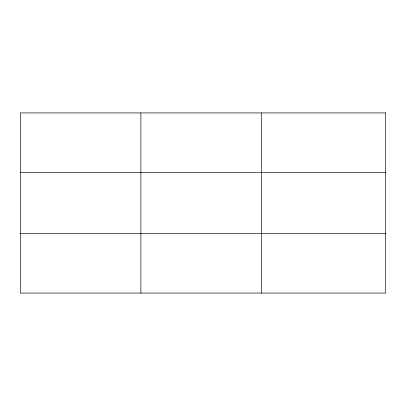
<?xml version="1.0" encoding="UTF-8"?>
<svg xmlns="http://www.w3.org/2000/svg" width="406" height="406" viewBox="0 0 406 406"><rect width="100%" height="100%" fill="white"/><g stroke="black" fill="none" stroke-linecap="round" stroke-linejoin="round"><path stroke-width="0.61" d="M140.882 293.081L140.882 112.919M261.464 293.081L261.464 112.919M20.3 172.372L385.7 172.372M20.3 233.628L385.7 233.628M385.7 112.919L385.7 293.081L20.3 293.081L20.3 112.919L385.7 112.919"/></g></svg>
